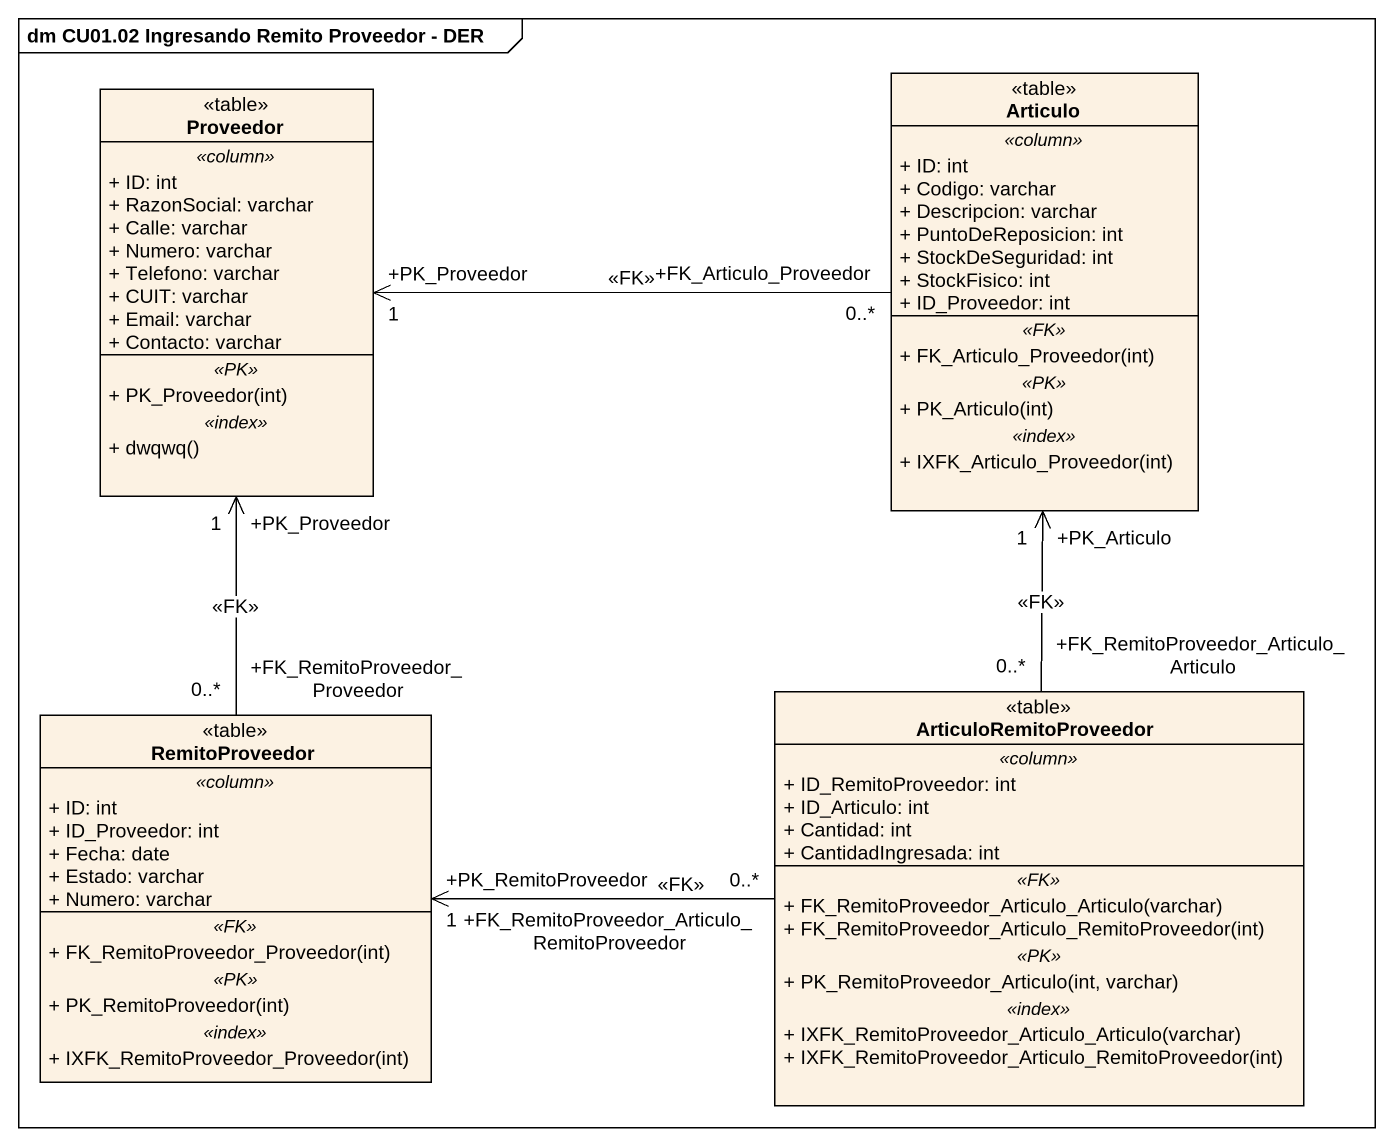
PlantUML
@startuml
mainframe dm CU01.02 Ingresando Remito Proveedor - DER
hide circle
hide empty members
skinparam classAttributeIconSize 0
class Articulo <<table>> {
  .. <<column>> ..
  + ID: int
  + Codigo: varchar
  + Descripcion: varchar
  + PuntoDeReposicion: int
  + StockDeSeguridad: int
  + StockFisico: int
  + ID_Proveedor: int
  .. <<FK>> ..
  + FK_Articulo_Proveedor(int)
  .. <<PK>> ..
  + PK_Articulo(int)
  .. <<index>> ..
  + IXFK_Articulo_Proveedor(int)
}
class Proveedor <<table>> {
  .. <<column>> ..
  + ID: int
  + RazonSocial: varchar
  + Calle: varchar
  + Numero: varchar
  + Telefono: varchar
  + CUIT: varchar
  + Email: varchar
  + Contacto: varchar
  .. <<PK>> ..
  + PK_Proveedor(int)
  .. <<index>> ..
  + dwqwq()
}
class RemitoProveedor <<table>> {
  .. <<column>> ..
  + ID: int
  + ID_Proveedor: int
  + Fecha: date
  + Estado: varchar
  + Numero: varchar
  .. <<FK>> ..
  + FK_RemitoProveedor_Proveedor(int)
  .. <<PK>> ..
  + PK_RemitoProveedor(int)
  .. <<index>> ..
  + IXFK_RemitoProveedor_Proveedor(int)
}
class ArticuloRemitoProveedor <<table>> {
  .. <<column>> ..
  + ID_RemitoProveedor: int
  + ID_Articulo: int
  + Cantidad: int
  + CantidadIngresada: int
  .. <<FK>> ..
  + FK_RemitoProveedor_Articulo_Articulo(varchar)
  + FK_RemitoProveedor_Articulo_RemitoProveedor(int)
  .. <<PK>> ..
  + PK_RemitoProveedor_Articulo(int, varchar)
  .. <<index>> ..
  + IXFK_RemitoProveedor_Articulo_Articulo(varchar)
  + IXFK_RemitoProveedor_Articulo_RemitoProveedor(int)
}
Articulo "+FK_Articulo_Proveedor\n0..*" -left-> "+PK_Proveedor\n1" Proveedor : <<FK>>
RemitoProveedor "+FK_RemitoProveedor_Proveedor\n0..*" -up-> "+PK_Proveedor\n1" Proveedor : <<FK>>
ArticuloRemitoProveedor "+FK_RemitoProveedor_Articulo_Articulo\n0..*" -up-> "+PK_Articulo\n1" Articulo : <<FK>>
ArticuloRemitoProveedor "+FK_RemitoProveedor_Articulo_RemitoProveedor\n0..*" -left-> "+PK_RemitoProveedor\n1" RemitoProveedor : <<FK>>
@enduml
